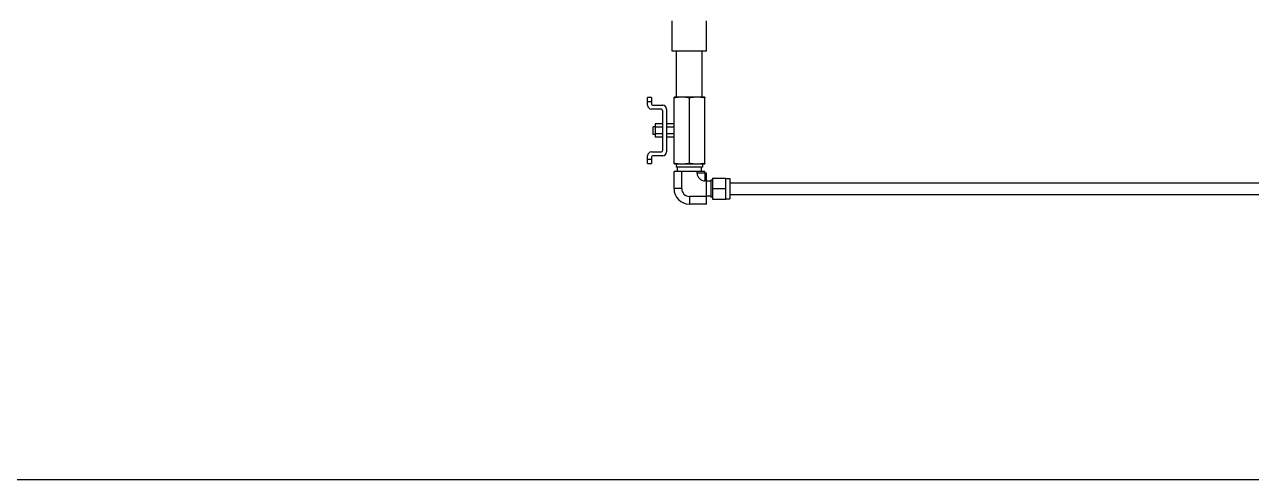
# Model space of a CAD drawing. Header units: inches. Extents: x -883 to 808, y -248 to 1051.
# Drawn here: x 226.13 to 266.27, y -176.68 to -161.8 of the extents above; entities that cross this region are included whole.
import ezdxf

# ---------------------------------------------------------------- set-up
doc = ezdxf.new("R2010")
doc.units = ezdxf.units.IN
doc.header["$MEASUREMENT"] = 0
doc.layers.get('0').update_dxf_attribs({"linetype": 'CONTINUOUS'})
doc.layers.add('EQUIPMENT - COMPRESSORS', color=41, linetype='CONTINUOUS')
doc.layers.add('TEXT', color=7, linetype='CONTINUOUS')

# ---------------------------------------------------------------- blocks, each defined once
blk = doc.blocks.new('A$Ce5854fb8')
for p, q in [((18.419, 15.202), (18.419, 16.202)), ((19.54, 15.202), (19.54, 16.202)), ((19.54, 15.202), (19.54, 16.202)), ((18.98, 15.202), (18.419, 15.202)), ((18.559, 13.702), (18.559, 15.202)), ((19.54, 15.202), (18.979, 15.202)), ((19.54, 15.202), (18.979, 15.202)), ((19.399, 13.702), (19.399, 15.202)), ((17.734, 13.687), (17.609, 13.687)), ((17.609, 13.562), (17.609, 13.687)), ((17.734, 13.687), (17.734, 13.562)), ((18.729, 13.702), (18.479, 13.702)), ((18.479, 11.543), (18.479, 13.681)), ((19.229, 13.702), (18.729, 13.702)), ((18.979, 11.543), (18.979, 13.681)), ((19.479, 13.702), (19.229, 13.702)), ((19.479, 11.543), (19.479, 13.681)), ((17.609, 13.437), (17.609, 13.562)), ((17.609, 13.562), (17.734, 13.562)), ((17.734, 13.562), (17.734, 13.499)), ((18.042, 13.312), (17.734, 13.312)), ((17.797, 13.437), (18.104, 13.437)), ((18.104, 11.974), (18.104, 13.249)), ((18.229, 13.312), (18.229, 11.912)), ((17.792, 12.487), (17.792, 12.737)), ((17.854, 12.737), (17.792, 12.737)), ((17.854, 12.487), (17.792, 12.487)), ((18.104, 12.828), (17.854, 12.828)), ((17.854, 12.828), (17.854, 12.72)), ((18.104, 12.72), (17.854, 12.72)), ((17.854, 12.72), (17.854, 12.504)), ((18.104, 12.504), (17.854, 12.504)), ((17.854, 12.504), (17.854, 12.395)), ((18.479, 12.828), (18.229, 12.828)), ((18.479, 12.72), (18.229, 12.72)), ((18.479, 12.504), (18.229, 12.504)), ((18.104, 12.395), (17.854, 12.395)), ((18.479, 12.395), (18.229, 12.395)), ((17.609, 11.662), (17.609, 11.787)), ((17.734, 11.662), (17.609, 11.662)), ((17.609, 11.537), (17.609, 11.662)), ((17.734, 11.912), (18.042, 11.912)), ((17.734, 11.724), (17.734, 11.662)), ((17.734, 11.662), (17.734, 11.537)), ((18.104, 11.787), (17.797, 11.787)), ((17.609, 11.537), (17.734, 11.537)), ((18.727, 11.272), (18.474, 11.272)), ((18.474, 10.712), (18.474, 11.272)), ((18.479, 11.522), (18.729, 11.522)), ((18.553, 11.522), (18.55, 11.415)), ((19.409, 11.415), (18.55, 11.415)), ((18.583, 11.272), (18.583, 11.415)), ((19.232, 11.272), (18.727, 11.272)), ((18.727, 10.712), (18.727, 11.272)), ((18.729, 11.522), (19.229, 11.522)), ((19.229, 11.522), (19.479, 11.522)), ((19.484, 11.272), (19.232, 11.272)), ((19.232, 11.218), (19.232, 11.272)), ((19.376, 11.272), (19.376, 11.415)), ((19.405, 11.522), (19.409, 11.415)), ((19.484, 11.218), (19.484, 11.272)), ((19.484, 11.218), (19.232, 11.218)), ((19.485, 11.217), (19.485, 10.965)), ((19.539, 11.217), (19.485, 11.217)), ((19.539, 10.965), (19.485, 10.965)), ((19.539, 10.965), (19.539, 11.217)), ((19.539, 10.459), (19.539, 10.965)), ((19.677, 10.959), (19.539, 10.959)), ((19.677, 10.993), (19.677, 10.431)), ((19.736, 10.993), (19.677, 10.993)), ((19.736, 11.056), (19.736, 10.712)), ((19.736, 11.056), (20.173, 11.056)), ((20.173, 10.712), (20.173, 11.056)), ((20.173, 11.046), (20.299, 11.046)), ((20.299, 11.046), (20.299, 10.378)), ((20.299, 10.899), (40.23, 10.899)), ((18.727, 10.712), (18.474, 10.712)), ((18.979, 10.459), (18.979, 10.207)), ((19.539, 10.459), (18.979, 10.459)), ((19.677, 10.464), (19.539, 10.464)), ((19.539, 10.207), (19.539, 10.459)), ((19.736, 10.712), (19.736, 10.368)), ((19.736, 10.712), (20.173, 10.712)), ((20.173, 10.368), (20.173, 10.712)), ((20.299, 10.524), (40.23, 10.524)), ((19.539, 10.207), (18.979, 10.207)), ((19.736, 10.431), (19.677, 10.431)), ((19.736, 10.368), (20.173, 10.368)), ((20.173, 10.378), (20.299, 10.378))]:
    blk.add_line(p, q)
for centre, radius, start, end in [((17.734, 13.437), 0.125, 180, 270), ((17.797, 13.499), 0.0625, 180, 270), ((18.042, 13.249), 0.0625, 0, 90), ((18.104, 13.312), 0.125, 0, 90), ((17.734, 11.787), 0.125, 90, 180), ((17.797, 11.724), 0.0625, 90, 180), ((18.042, 11.974), 0.0625, 270, 0), ((18.104, 11.912), 0.125, 270, 0), ((19.485, 11.218), 0.253, 180, 270), ((19.485, 11.218), 0.000787, 180, 270), ((18.979, 10.712), 0.505, 180, 270), ((18.979, 10.712), 0.253, 180, 270)]:
    blk.add_arc(centre, radius, start, end)
for points, weights in [([(18.479, 13.681), (18.479, 13.702), (18.479, 13.702)], [1.17443237392, 1.12484444889, 1]), ([(18.729, 13.702), (18.613, 13.702), (18.479, 13.681)], [1, 1.12484444889, 1.17443237392]), ([(18.979, 13.681), (18.845, 13.702), (18.729, 13.702)], [1.17443237392, 1.12484444889, 1]), ([(19.229, 13.702), (19.113, 13.702), (18.979, 13.681)], [1, 1.12484444889, 1.17443237392]), ([(19.479, 13.681), (19.345, 13.702), (19.229, 13.702)], [1.17443237392, 1.12484444889, 1]), ([(19.479, 13.702), (19.479, 13.702), (19.479, 13.681)], [1, 1.12484444889, 1.17443237392]), ([(18.479, 11.543), (18.613, 11.522), (18.729, 11.522)], [1.17443237392, 1.12484444889, 1]), ([(18.479, 11.522), (18.479, 11.522), (18.479, 11.543)], [1, 1.12484444889, 1.17443237392]), ([(18.729, 11.522), (18.845, 11.522), (18.979, 11.543)], [1, 1.12484444889, 1.17443237392]), ([(18.979, 11.543), (19.113, 11.522), (19.229, 11.522)], [1.17443237392, 1.12484444889, 1]), ([(19.229, 11.522), (19.345, 11.522), (19.479, 11.543)], [1, 1.12484444889, 1.17443237392]), ([(19.479, 11.543), (19.479, 11.522), (19.479, 11.522)], [1.17443237392, 1.12484444889, 1])]:
    blk.add_rational_spline(points, weights, degree=2)

msp = doc.modelspace()

# ---------------------------------------------------------------- linework, layer by layer
at = {"layer": 'TEXT'}
msp.add_line((-757.14091, -176.67593), (707.13671, -176.67593), dxfattribs=at)

# ---------------------------------------------------------------- block references
at = {"layer": 'EQUIPMENT - COMPRESSORS'}
msp.add_blockref('A$Ce5854fb8', (228.90563, -177.87785), dxfattribs=at)

doc.saveas('drawing.dxf')
